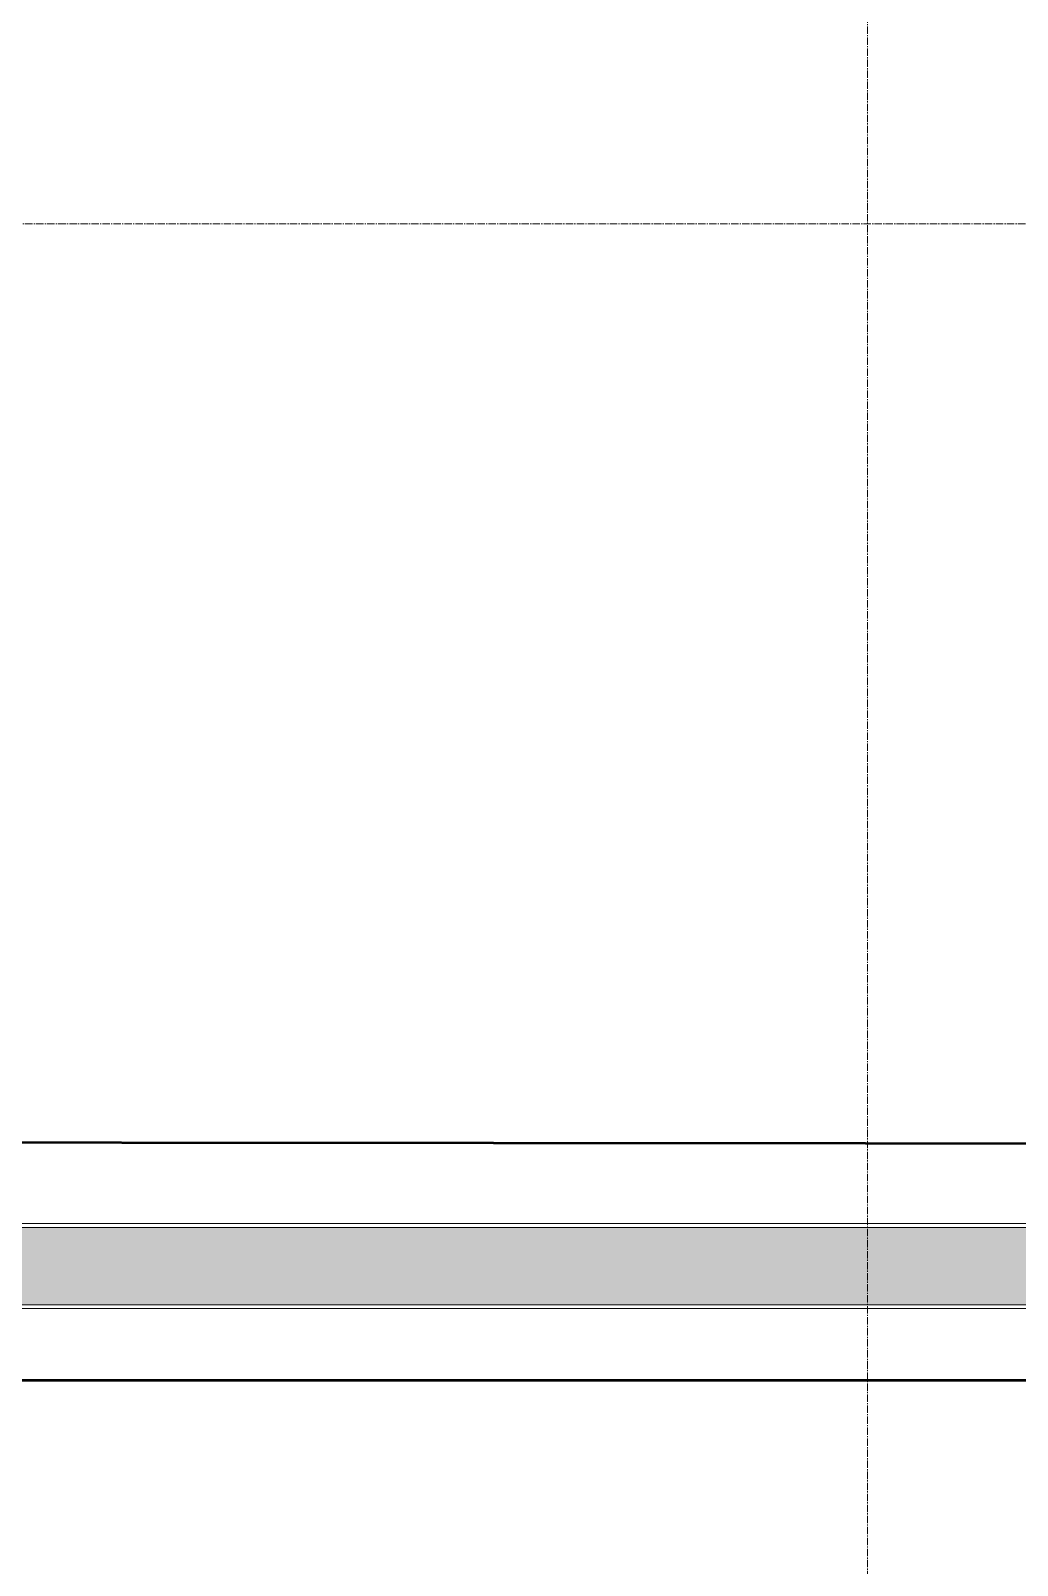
# Model space of a CAD drawing. Header units: millimetres. Extents: x -7155 to 483283, y -227682 to 148426.
# Drawn here: x 2032 to 4588, y 22025 to 26000 of the extents above; entities that cross this region are included whole.
import ezdxf

# ---------------------------------------------------------------- set-up
doc = ezdxf.new("R2010")
doc.units = ezdxf.units.MM
doc.linetypes.add('CENTER2', pattern=[28.575, 19.05, -3.175, 3.175, -3.175])
doc.layers.add('АР_Оси_РД_100', color=7, linetype='Continuous', lineweight=0, true_color=0x525252)
doc.layers.add('РД_Оси_100', color=7, linetype='Continuous', lineweight=0, true_color=0x525252)
for name, color, linetype, lineweight in [('АР_Стены ПЕНОблок', 52, 'Continuous', 20), ('АР_Тонкая', 254, 'Continuous', 5), ('АР_Штриховка', 8, 'Continuous', 0)]:
    doc.layers.add(name, color=color, linetype=linetype, lineweight=lineweight)

# ---------------------------------------------------------------- blocks, each defined once
blk = doc.blocks.new('СОШ_2200_АР_ОСИ_М100_28.05.24')
at = {"layer": 'АР_Оси_РД_100', "linetype": 'CENTER2'}
blk.add_line((4200, -6155), (4200, 139938.679), dxfattribs=at)
blk.add_lwpolyline([(29555, 25500), (-5954.958, 25500)], dxfattribs=at)

msp = doc.modelspace()

# ---------------------------------------------------------------- hatches: boundary and pattern name
at = {"layer": 'АР_Штриховка', "linetype": 'Continuous', "lineweight": 0, "true_color": 0x000000}
h = msp.add_hatch(dxfattribs=at)
h.set_pattern_fill('AR-CONC', color=18, angle=45, style=0)
h.paths.add_polyline_path([(120, 22900), (120, 22700), (6700, 22700), (6700, 22900)], flags=0)

# ---------------------------------------------------------------- linework, layer by layer
at = {"color": 1, "lineweight": 50}
msp.add_lwpolyline([(12013, 13770), (8049, 13770), (8049, 23114), (8049, 23114), (340.2, 23121.1), (340.2, 26400), (8107, 26400), (8107, 38493), (11900, 38493), (11906.3, 33940.1), (11084, 33940.1), (11084, 32130), (11084, 25094), (20554, 25094), (20520, 26066), (26487, 26066), (26487, 25653), (27232, 25653), (27232, 22077), (26434, 22077), (26434, 21700), (11906, 21700), (11906, 13770)], dxfattribs=at)
msp.add_lwpolyline([(7474, 13867), (310, 13867), (310, 22504.8), (7474, 22504.8)], close=True, dxfattribs=at)
at = {"layer": 'АР_Стены ПЕНОблок', "color": 18, "linetype": 'Continuous', "lineweight": 20, "true_color": 0x000000}
for p, q in [((6700, 22900), (120, 22900)), ((120, 22700), (6700, 22700))]:
    msp.add_line(p, q, dxfattribs=at)
at = {"layer": 'АР_Тонкая', "color": 18, "linetype": 'Continuous', "lineweight": 0, "true_color": 0x000000}
for p, q in [((6700, 22910), (120, 22910)), ((120, 22900), (6700, 22900)), ((6700, 22700), (120, 22700)), ((120, 22690), (6700, 22690))]:
    msp.add_line(p, q, dxfattribs=at)

# ---------------------------------------------------------------- block references
at = {"layer": 'РД_Оси_100'}
msp.add_blockref('СОШ_2200_АР_ОСИ_М100_28.05.24', (0, 0), dxfattribs=at)

doc.saveas('drawing.dxf')
